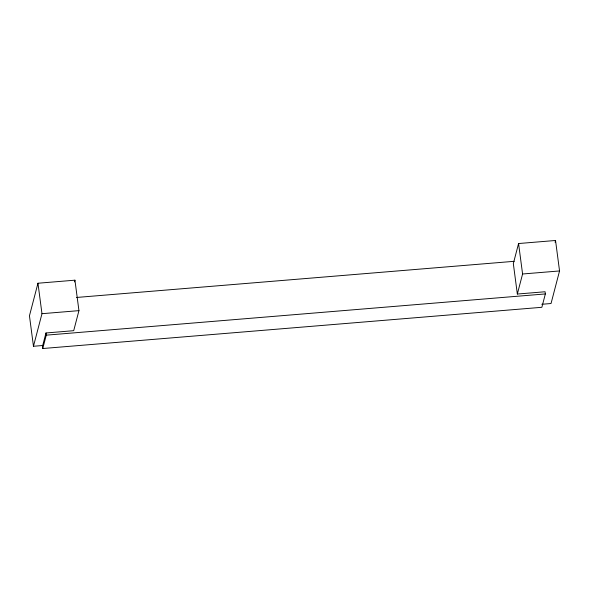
<?xml version="1.0" encoding="UTF-8"?>
<svg xmlns="http://www.w3.org/2000/svg" width="589" height="589" viewBox="0 0 589 589"><rect width="100%" height="100%" fill="white"/><g stroke="black" fill="none" stroke-linecap="round" stroke-linejoin="round"><path stroke-width="0.88" d="M37.961 283.235L29.45 315.807L33.463 346.273L42.703 345.507L45.979 332.976L73.706 330.687L78.941 310.639L74.936 280.18L37.961 283.235L41.974 313.694L33.463 346.273M541.792 304.285L551.039 303.519L559.55 270.947L555.537 240.481L518.57 243.537L513.328 263.585L517.341 294.044L545.068 291.754L545.355 293.933L541.865 307.296L42.769 348.519L46.266 335.156L45.979 332.976M74.479 281.925L74.936 280.18M517.341 294.044L522.583 273.995L518.57 243.537M555.081 242.241L555.537 240.481M76.482 297.467L514.212 261.31M41.974 313.694L78.941 310.639M522.583 273.995L559.55 270.947M46.266 335.156L545.355 293.933M42.415 345.839L42.769 348.519"/></g></svg>
